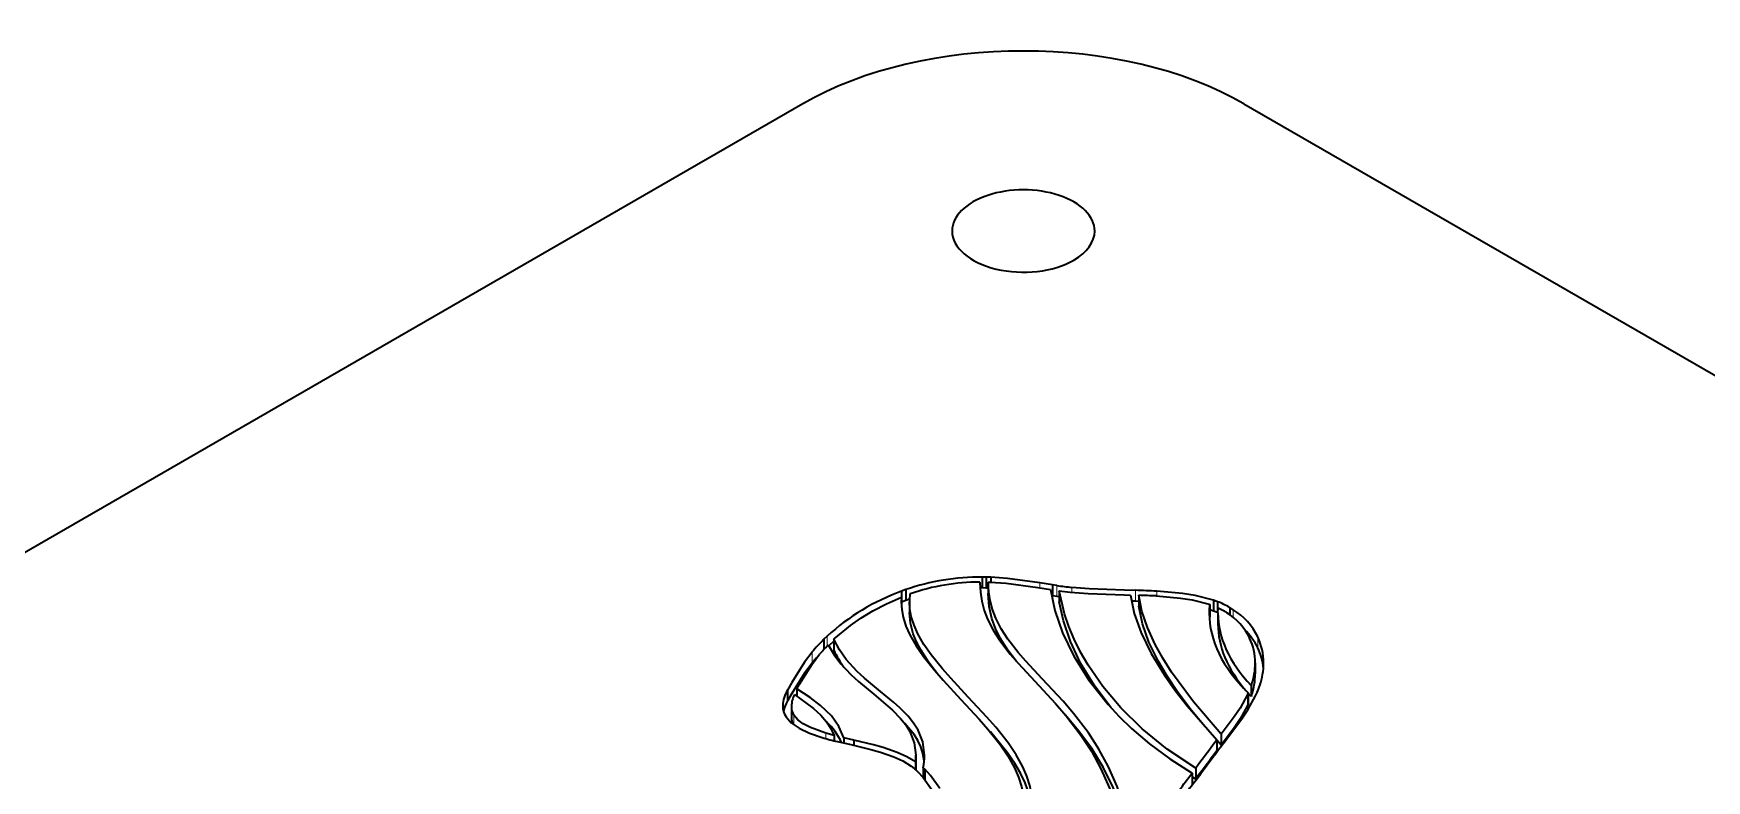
# Model space of a CAD drawing. Extents: x 317 to 941, y 143 to 776.
# Drawn here: x 755.18 to 792.73, y 759.18 to 775.95 of the extents above; entities that cross this region are included whole.
import ezdxf

# ---------------------------------------------------------------- set-up
doc = ezdxf.new("R2010")
doc.units = 0

msp = doc.modelspace()

# ---------------------------------------------------------------- linework, layer by layer
at = {"color": 7, "lineweight": 35}
for p, q in [((772.445, 774.372), (732.847, 751.51)), ((782.344, 774.372), (821.942, 751.51))]:
    msp.add_line(p, q, dxfattribs=at)
at = {"color": 7, "lineweight": 35, "ltscale": 0.002353}
for p, q in [((776.562, 763.743), (776.468, 763.745)), ((776.562, 763.498), (776.468, 763.5))]:
    msp.add_line(p, q, dxfattribs=at)
at = {"color": 7, "lineweight": 35, "ltscale": 0.006123}
for p, q in [((776.468, 763.745), (776.468, 763.5)), ((776.562, 763.743), (776.562, 763.498)), ((774.661, 763.428), (774.661, 763.183)), ((778.047, 763.569), (778.047, 763.324)), ((778.199, 763.437), (778.199, 763.192)), ((779.985, 763.335), (779.985, 763.09)), ((774.836, 763.192), (774.836, 762.947)), ((781.662, 763.226), (781.662, 762.981)), ((781.754, 763.192), (781.754, 762.947)), ((782.597, 761.816), (782.597, 761.571)), ((772.099, 761.208), (772.099, 760.964)), ((782.442, 761.142), (782.442, 760.897)), ((782.508, 761.308), (782.508, 761.063)), ((781.737, 760.088), (781.737, 759.843)), ((781.834, 760.217), (781.834, 759.972)), ((775.183, 759.431), (775.183, 759.186)), ((781.179, 759.343), (781.179, 759.098)), ((781.262, 759.453), (781.262, 759.208))]:
    msp.add_line(p, q, dxfattribs=at)
at = {"color": 7, "lineweight": 35, "ltscale": 0.002502}
msp.add_line((776.662, 763.741), (776.562, 763.743), dxfattribs=at)
at = {"color": 7, "lineweight": 35, "ltscale": 0.002731}
msp.add_line((776.662, 763.741), (776.662, 763.631), dxfattribs=at)
at = {"color": 7, "lineweight": 35, "ltscale": 0.002603}
msp.add_line((774.759, 763.463), (774.661, 763.428), dxfattribs=at)
at = {"color": 7, "lineweight": 35, "ltscale": 0.006125}
for p, q in [((774.759, 763.463), (774.759, 763.218)), ((776.607, 763.617), (776.607, 763.372)), ((781.575, 763.13), (781.575, 762.885)), ((781.761, 762.939), (781.761, 762.694)), ((773.143, 762.35), (773.143, 762.105)), ((772.189, 760.841), (772.189, 760.596)), ((774.982, 759.745), (774.982, 759.5))]:
    msp.add_line(p, q, dxfattribs=at)
at = {"color": 7, "lineweight": 35, "ltscale": 0.00022489}
msp.add_line((774.848, 763.367), (774.857, 763.37), dxfattribs=at)
at = {"color": 7, "lineweight": 35, "ltscale": 0.000369266}
msp.add_line((776.418, 763.632), (776.418, 763.618), dxfattribs=at)
at = {"color": 7, "lineweight": 35, "ltscale": 0.000520325}
msp.add_line((776.418, 763.632), (776.418, 763.612), dxfattribs=at)
at = {"color": 7, "lineweight": 35, "ltscale": 0.00125}
msp.add_line((776.468, 763.5), (776.418, 763.5), dxfattribs=at)
at = {"color": 7, "lineweight": 35, "ltscale": 0.001122}
msp.add_line((776.607, 763.497), (776.562, 763.498), dxfattribs=at)
at = {"color": 7, "lineweight": 35, "ltscale": 0.001061}
msp.add_line((776.607, 763.633), (776.649, 763.632), dxfattribs=at)
at = {"color": 7, "lineweight": 35, "ltscale": 0.000402835}
msp.add_line((776.607, 763.617), (776.607, 763.633), dxfattribs=at)
at = {"color": 7, "lineweight": 35, "ltscale": 0.007199}
msp.add_line((777.717, 763.507), (778.002, 763.464), dxfattribs=at)
at = {"color": 7, "lineweight": 35, "ltscale": 0.007125}
msp.add_line((778.047, 763.569), (777.766, 763.612), dxfattribs=at)
at = {"color": 7, "lineweight": 13, "ltscale": 0.002815}
msp.add_line((777.766, 763.612), (777.766, 763.499), dxfattribs=at)
at = {"color": 7, "lineweight": 35, "ltscale": 6.13396e-05}
msp.add_line((778.002, 763.464), (778.004, 763.463), dxfattribs=at)
at = {"color": 7, "lineweight": 35, "ltscale": 0.000542939}
msp.add_line((778.047, 763.324), (778.026, 763.327), dxfattribs=at)
at = {"color": 7, "lineweight": 35, "ltscale": 0.002397}
for p, q in [((778.142, 763.556), (778.047, 763.569)), ((778.142, 763.311), (778.047, 763.324))]:
    msp.add_line(p, q, dxfattribs=at)
at = {"color": 7, "lineweight": 13, "ltscale": 0.006123}
for p, q in [((778.142, 763.556), (778.142, 763.311)), ((779.911, 763.446), (779.911, 763.201)), ((782.654, 762.4), (782.654, 762.155)), ((772.652, 762.057), (772.652, 761.812)), ((782.424, 761.107), (782.424, 760.862)), ((782.517, 761.332), (782.517, 761.088)), ((781.729, 760.077), (781.729, 759.832))]:
    msp.add_line(p, q, dxfattribs=at)
at = {"color": 7, "lineweight": 35, "ltscale": 0.00142}
msp.add_line((778.199, 763.303), (778.142, 763.311), dxfattribs=at)
at = {"color": 7, "lineweight": 35, "ltscale": 0.00625}
msp.add_line((778.199, 763.437), (778.447, 763.406), dxfattribs=at)
at = {"color": 7, "lineweight": 13, "ltscale": 0.002756}
msp.add_line((778.48, 763.513), (778.48, 763.403), dxfattribs=at)
at = {"color": 7, "lineweight": 35, "ltscale": 0.003547}
msp.add_line((779.654, 763.344), (779.796, 763.341), dxfattribs=at)
at = {"color": 7, "lineweight": 35, "ltscale": 0.00624}
msp.add_line((779.911, 763.446), (779.662, 763.453), dxfattribs=at)
at = {"color": 7, "lineweight": 13, "ltscale": 0.002722}
msp.add_line((780.39, 763.428), (780.39, 763.319), dxfattribs=at)
at = {"color": 7, "lineweight": 35, "ltscale": 0.002536}
msp.add_line((774.658, 763.291), (774.654, 763.19), dxfattribs=at)
at = {"color": 7, "lineweight": 35, "ltscale": 0.004955}
msp.add_line((774.658, 763.291), (774.658, 763.093), dxfattribs=at)
at = {"color": 7, "lineweight": 35, "ltscale": 0.002602}
msp.add_line((774.759, 763.218), (774.661, 763.183), dxfattribs=at)
at = {"color": 7, "lineweight": 35, "ltscale": 0.002068}
msp.add_line((774.838, 763.245), (774.759, 763.218), dxfattribs=at)
at = {"color": 7, "lineweight": 35, "ltscale": 0.002386}
msp.add_line((779.911, 763.201), (779.816, 763.204), dxfattribs=at)
at = {"color": 7, "lineweight": 35, "ltscale": 0.001858}
msp.add_line((779.986, 763.199), (779.911, 763.201), dxfattribs=at)
at = {"color": 7, "lineweight": 35, "ltscale": 0.000318613}
msp.add_line((781.563, 763.134), (781.575, 763.13), dxfattribs=at)
at = {"color": 7, "lineweight": 35, "ltscale": 0.002294}
msp.add_line((781.662, 762.981), (781.575, 763.01), dxfattribs=at)
at = {"color": 7, "lineweight": 35, "ltscale": 0.002454}
for p, q in [((781.754, 763.192), (781.662, 763.226)), ((781.754, 762.947), (781.662, 762.981))]:
    msp.add_line(p, q, dxfattribs=at)
at = {"color": 7, "lineweight": 35, "ltscale": 0.002705}
msp.add_line((781.761, 762.939), (781.764, 763.047), dxfattribs=at)
at = {"color": 7, "lineweight": 35, "ltscale": 0.000134589}
msp.add_line((782.027, 763.061), (782.022, 763.063), dxfattribs=at)
at = {"color": 7, "lineweight": 13, "ltscale": 0.004074}
msp.add_line((782.022, 763.063), (782.022, 762.901), dxfattribs=at)
at = {"color": 7, "lineweight": 35, "ltscale": 0.002301}
msp.add_line((782.105, 763.012), (782.027, 763.061), dxfattribs=at)
at = {"color": 7, "lineweight": 35, "ltscale": 0.004082}
msp.add_line((782.027, 763.061), (782.027, 762.897), dxfattribs=at)
at = {"color": 7, "lineweight": 13, "ltscale": 0.004379}
msp.add_line((782.105, 763.012), (782.105, 762.837), dxfattribs=at)
at = {"color": 7, "lineweight": 35, "ltscale": 0.001782}
msp.add_line((781.575, 762.885), (781.569, 762.813), dxfattribs=at)
at = {"color": 7, "lineweight": 35, "ltscale": 0.002422}
msp.add_line((772.99, 762.414), (772.92, 762.348), dxfattribs=at)
at = {"color": 7, "lineweight": 35, "ltscale": 0.00567}
msp.add_line((772.92, 762.348), (772.92, 762.121), dxfattribs=at)
at = {"color": 7, "lineweight": 35, "ltscale": 0.005653}
msp.add_line((772.92, 762.347), (772.92, 762.121), dxfattribs=at)
at = {"color": 7, "lineweight": 13, "ltscale": 0.005486}
msp.add_line((772.99, 762.414), (772.99, 762.195), dxfattribs=at)
at = {"color": 7, "lineweight": 35, "ltscale": 0.003891}
msp.add_line((773.143, 762.306), (773.026, 762.203), dxfattribs=at)
at = {"color": 7, "lineweight": 35, "ltscale": 0.000257982}
msp.add_line((773.143, 762.35), (773.151, 762.357), dxfattribs=at)
at = {"color": 7, "lineweight": 35, "ltscale": 0.004817}
for p, q in [((772.196, 761.375), (772.099, 761.208)), ((772.196, 761.13), (772.099, 760.964))]:
    msp.add_line(p, q, dxfattribs=at)
at = {"color": 7, "lineweight": 35, "ltscale": 0.002943}
msp.add_line((772.314, 761.238), (772.373, 761.34), dxfattribs=at)
at = {"color": 7, "lineweight": 35, "ltscale": 0.004156}
msp.add_line((772.314, 761.238), (772.314, 761.072), dxfattribs=at)
at = {"color": 7, "lineweight": 35, "ltscale": 0.000986153}
for p, q in [((782.442, 761.142), (782.424, 761.107)), ((782.442, 760.897), (782.424, 760.862))]:
    msp.add_line(p, q, dxfattribs=at)
at = {"color": 7, "lineweight": 35, "ltscale": 0.002443}
msp.add_line((782.508, 761.063), (782.442, 761.135), dxfattribs=at)
at = {"color": 7, "lineweight": 35, "ltscale": 0.000652222}
for p, q in [((782.517, 761.332), (782.508, 761.308)), ((782.517, 761.088), (782.508, 761.063))]:
    msp.add_line(p, q, dxfattribs=at)
at = {"color": 7, "lineweight": 35, "ltscale": 0.00206}
msp.add_line((782.606, 761.078), (782.641, 761.152), dxfattribs=at)
at = {"color": 7, "lineweight": 13, "ltscale": 0.005424}
msp.add_line((772.246, 760.644), (772.246, 760.427), dxfattribs=at)
at = {"color": 7, "lineweight": 35, "ltscale": 0.004837}
msp.add_line((773.15, 760.19), (772.963, 760.239), dxfattribs=at)
at = {"color": 7, "lineweight": 13, "ltscale": 0.003032}
msp.add_line((772.963, 760.239), (772.963, 760.118), dxfattribs=at)
at = {"color": 7, "lineweight": 35, "ltscale": 0.003027}
msp.add_line((773.15, 760.19), (773.15, 760.069), dxfattribs=at)
at = {"color": 7, "lineweight": 35, "ltscale": 0.007605}
msp.add_line((773.225, 760.051), (773.521, 759.982), dxfattribs=at)
at = {"color": 7, "lineweight": 35, "ltscale": 0.005743}
msp.add_line((773.591, 760.083), (773.367, 760.135), dxfattribs=at)
at = {"color": 7, "lineweight": 35, "ltscale": 0.002934}
msp.add_line((773.367, 760.135), (773.367, 760.018), dxfattribs=at)
at = {"color": 7, "lineweight": 35, "ltscale": 0.002917}
msp.add_line((773.591, 760.083), (773.591, 759.966), dxfattribs=at)
at = {"color": 7, "lineweight": 35, "ltscale": 0.000348228}
for p, q in [((781.737, 760.088), (781.729, 760.077)), ((781.737, 759.843), (781.729, 759.832))]:
    msp.add_line(p, q, dxfattribs=at)
at = {"color": 7, "lineweight": 35, "ltscale": 0.003611}
msp.add_line((781.834, 759.972), (781.737, 760.079), dxfattribs=at)
at = {"color": 7, "lineweight": 35, "ltscale": 0.00411}
msp.add_line((781.901, 760.034), (782, 760.165), dxfattribs=at)
at = {"color": 7, "lineweight": 35, "ltscale": 0.004422}
msp.add_line((774.973, 759.595), (774.973, 759.419), dxfattribs=at)
at = {"color": 7, "lineweight": 35, "ltscale": 0.002217}
msp.add_line((774.874, 759.5), (774.944, 759.446), dxfattribs=at)
at = {"color": 7, "lineweight": 35, "ltscale": 0.002675}
msp.add_line((774.944, 759.446), (775.023, 759.374), dxfattribs=at)
at = {"color": 7, "lineweight": 35, "ltscale": 0.002162}
msp.add_line((774.982, 759.5), (774.979, 759.413), dxfattribs=at)
at = {"color": 7, "lineweight": 35, "ltscale": 0.001243}
msp.add_line((775.183, 759.431), (775.146, 759.464), dxfattribs=at)
at = {"color": 7, "lineweight": 35, "ltscale": 0.00563}
msp.add_line((775.146, 759.464), (775.146, 759.239), dxfattribs=at)
at = {"color": 7, "lineweight": 35, "ltscale": 0.002421}
msp.add_line((781.262, 759.208), (781.179, 759.259), dxfattribs=at)
at = {"color": 7, "lineweight": 35, "ltscale": 0.00168}
msp.add_line((781.352, 759.3), (781.392, 759.353), dxfattribs=at)
at = {"color": 7, "lineweight": 35}
for points in [[(777.766, 763.612), (777.038, 763.712), (776.662, 763.741)], [(776.418, 763.618), (776.429, 763.406), (776.46, 763.204), (776.515, 762.996), (776.591, 762.797), (776.715, 762.553), (776.865, 762.317), (777.1, 762.013), (777.275, 761.812), (777.653, 761.405)], [(777.818, 761.457), (777.447, 761.856), (777.276, 762.053), (777.045, 762.351), (776.898, 762.581), (776.776, 762.82), (776.701, 763.016), (776.647, 763.221), (776.617, 763.414), (776.607, 763.617)], [(777.242, 761.849), (777.045, 762.107), (776.877, 762.373), (776.77, 762.588), (776.688, 762.812), (776.628, 763.083), (776.607, 763.372)], [(776.649, 763.632), (777.009, 763.605), (777.717, 763.507)], [(778.004, 763.463), (778.102, 762.997), (778.274, 762.496), (778.528, 761.969), (778.867, 761.428), (779.297, 760.884), (779.547, 760.614), (779.822, 760.348), (780.228, 760), (780.68, 759.664), (781.179, 759.343)], [(781.262, 759.453), (780.618, 759.884), (780.059, 760.338), (779.579, 760.809), (779.176, 761.288), (778.846, 761.767), (778.676, 762.061), (778.533, 762.351), (778.413, 762.638), (778.317, 762.917), (778.199, 763.437)], [(778.447, 763.406), (778.85, 763.374), (779.654, 763.344)], [(779.662, 763.453), (778.872, 763.482), (778.48, 763.513)], [(779.796, 763.341), (779.879, 762.926), (780.034, 762.49), (780.26, 762.03), (780.56, 761.543), (780.803, 761.201), (781.079, 760.846), (781.737, 760.088)], [(781.834, 760.217), (781.212, 760.942), (780.719, 761.609), (780.521, 761.924), (780.353, 762.227), (780.177, 762.613), (780.055, 762.982), (779.985, 763.335)], [(780.372, 763.32), (780.917, 763.274), (781.184, 763.233), (781.563, 763.134)], [(781.662, 763.226), (781.252, 763.334), (780.966, 763.379), (780.39, 763.428)], [(773.151, 762.357), (773.515, 762.66), (773.749, 762.823), (774.017, 762.986), (774.32, 763.144), (774.658, 763.291)], [(774.654, 763.19), (774.665, 763.015), (774.698, 762.843), (774.76, 762.644), (774.847, 762.446), (774.985, 762.204), (775.15, 761.964), (775.405, 761.644), (775.592, 761.43), (775.992, 760.999)], [(776.158, 761.051), (775.764, 761.475), (775.579, 761.685), (775.327, 761.998), (775.164, 762.234), (775.028, 762.47), (774.941, 762.665), (774.878, 762.861), (774.847, 763.026), (774.836, 763.192)], [(775.493, 761.543), (775.273, 761.826), (775.09, 762.111), (774.996, 762.291), (774.922, 762.472), (774.858, 762.708), (774.836, 762.947)], [(779.36, 760.813), (778.98, 761.315), (778.678, 761.813), (778.45, 762.298), (778.292, 762.761), (778.199, 763.192)], [(781.469, 760.386), (781.14, 760.787), (780.853, 761.171), (780.62, 761.518), (780.423, 761.85), (780.211, 762.285), (780.066, 762.697), (779.985, 763.09)], [(773.017, 762.222), (773.147, 762), (773.299, 761.797), (773.529, 761.551), (773.694, 761.399), (774.037, 761.112)], [(774.19, 761.175), (773.829, 761.475), (773.657, 761.635), (773.42, 761.895), (773.268, 762.111), (773.143, 762.35)], [(772.652, 762.057), (772.484, 761.834), (772.196, 761.375)], [(772.652, 761.812), (772.484, 761.589), (772.196, 761.13)], [(772.373, 761.34), (772.657, 761.792), (772.821, 762.01)], [(779.784, 758.031), (779.66, 758.563), (779.499, 759.046), (779.308, 759.484), (779.091, 759.881), (778.855, 760.245), (778.518, 760.684), (778.285, 760.955), (777.818, 761.457)], [(772.256, 761.11), (772.688, 760.795), (772.849, 760.645), (772.977, 760.496), (773.075, 760.347), (773.15, 760.19)], [(773.367, 760.135), (773.255, 760.391), (773.085, 760.628), (772.844, 760.861), (772.606, 761.043), (772.314, 761.238)], [(774.037, 761.112), (774.459, 760.754), (774.639, 760.57), (774.755, 760.426), (774.849, 760.274), (774.947, 760.025), (774.982, 759.745)], [(775.175, 759.744), (775.137, 760.042), (775.032, 760.307), (774.931, 760.468), (774.809, 760.62), (774.621, 760.811), (774.483, 760.934), (774.19, 761.175)], [(777.653, 761.405), (778.118, 760.905), (778.349, 760.636), (778.685, 760.198), (778.92, 759.837), (779.134, 759.44), (779.324, 759.004), (779.482, 758.523), (779.603, 757.991)], [(782.424, 761.107), (782.256, 760.804), (782.123, 760.605), (781.834, 760.217)], [(782, 760.165), (782.296, 760.562), (782.432, 760.766), (782.606, 761.078)], [(775.992, 760.999), (776.403, 760.555), (776.6, 760.33), (776.871, 759.989), (777.049, 759.728), (777.197, 759.463), (777.288, 759.255), (777.355, 759.043), (777.395, 758.841), (777.409, 758.635)], [(777.597, 758.638), (777.583, 758.852), (777.542, 759.062), (777.474, 759.276), (777.382, 759.486), (777.232, 759.757), (777.051, 760.023), (776.776, 760.371), (776.576, 760.599), (776.158, 761.051)], [(782.424, 760.862), (782.256, 760.559), (782.123, 760.36), (781.834, 759.972)], [(772.069, 760.606), (772.187, 760.474), (772.362, 760.352), (772.593, 760.24), (772.878, 760.142)], [(772.963, 760.239), (772.618, 760.365), (772.454, 760.453), (772.335, 760.542), (772.246, 760.644)], [(775.169, 759.619), (775.141, 759.781), (775.092, 759.932), (775.025, 760.074), (774.941, 760.208), (774.732, 760.457)], [(779.76, 757.906), (779.608, 758.492), (779.411, 759.017), (779.183, 759.477), (778.928, 759.893), (778.641, 760.286), (778.341, 760.646)], [(773.521, 759.982), (773.972, 759.874), (774.185, 759.815), (774.485, 759.71), (774.69, 759.615), (774.874, 759.5)], [(774.973, 759.595), (774.776, 759.712), (774.559, 759.809), (774.249, 759.916), (774.033, 759.977), (773.591, 760.083)], [(777.593, 758.516), (777.54, 758.824), (777.436, 759.124), (777.33, 759.342), (777.203, 759.557), (777.037, 759.797), (776.653, 760.268)], [(775.023, 759.374), (775.145, 759.241), (775.346, 758.961)], [(775.522, 758.999), (775.312, 759.29), (775.183, 759.431)]]:
    msp.add_lwpolyline(points, dxfattribs=at)
for centre, radius, start, end in [((776.439, 758.599), 5.146, 89.6769, 109.0454), ((776.349, 758.752), 4.97, 109.8476, 132.5319), ((776.087, 763.192), 1.251, 171.9419, 180.0108), ((776.426, 758.793), 4.839, 90.1001, 108.9255), ((779.491, 772.914), 9.455, 261.8029, 263.8653), ((779.441, 745.201), 18.252, 87.0187, 88.5221), ((779.574, 747.583), 15.757, 87.0967, 88.5038), ((783.524, 762.935), 1.959, 174.3128, 179.9877), ((781.026, 761.328), 2.001, 60.1217, 68.6409), ((781.207, 761.714), 1.444, 61.8362, 67.318), ((781.669, 762.554), 0.486, 52.7044, 63.0791), ((781.226, 761.766), 1.387, 25.887, 57.8725), ((781.312, 761.746), 1.493, 25.9769, 57.9368), ((781.37, 761.544), 1.422, 25.4679, 45.9118), ((775.44, 759.748), 3.621, 134.1292, 140.3838), ((775.598, 759.637), 3.653, 134.955, 139.4756), ((781.313, 761.819), 1.284, 359.8639, 25.4603), ((781.432, 761.817), 1.354, 359.9138, 25.5193), ((775.213, 759.703), 3.318, 137.1909, 140.5392), ((774.933, 762.887), 1.953, 203.6115, 216.7106), ((781.031, 761.83), 1.567, 341.471, 359.4639), ((781.432, 761.572), 1.354, 5.0683, 25.5187), ((781.169, 761.829), 1.617, 341.3872, 359.4953), ((781.031, 761.585), 1.567, 341.471, 359.4639), ((772.741, 760.823), 0.748, 148.9855, 177.3525), ((772.856, 760.813), 0.668, 153.6866, 177.6491), ((780.828, 761.925), 1.971, 336.904, 341.8908), ((772.446, 760.856), 0.452, 179.8477, 213.6107), ((772.887, 760.518), 0.905, 150.5514, 165.8972), ((772.539, 760.836), 0.351, 179.1624, 213.0675), ((772.546, 760.592), 0.358, 179.3652, 203.8148), ((771.967, 759.411), 1.482, 24.7149, 47.0716), ((774.959, 767.359), 7.512, 253.9117, 256.6482), ((841.479, 714.854), 74.935, 142.87907, 143.4752), ((845.334, 712.047), 79.538, 142.8926, 143.50486), ((773.68, 759.747), 1.303, 353.3298, 359.9114), ((773.75, 759.75), 1.425, 348.4234, 359.7282), ((841.479, 714.609), 74.935, 142.87907, 143.4752), ((757.686, 776.708), 29.214, 321.6346, 323.5298), ((755.352, 778.576), 32.365, 321.7316, 323.4468)]:
    msp.add_arc(centre, radius, start, end, dxfattribs=at)
for centre, major_axis, ratio, start_param, end_param in [((777.395, 771.514), (7, 0), 0.57735, 0.785398, 2.356194), ((777.395, 771.514), (1.6, 0), 0.57735, 6.283185, 9.424778), ((777.395, 771.514), (1.6, 0), 0.57735, 3.141593, 5.497787), ((777.395, 771.514), (1.6, 0), 0.57735, 5.497787, 6.283185), ((811.832, 764.178), (30.265, 1.327), 0.252637, 3.130519, 3.371703), ((813.028, 763.994), (31.266, 1.122), 0.243488, 3.132857, 3.351829), ((813.064, 763.751), (31.302, 1.124), 0.243348, 3.132856, 3.333462)]:
    msp.add_ellipse(centre, major_axis=major_axis, ratio=ratio, start_param=start_param, end_param=end_param, dxfattribs=at)

doc.saveas('drawing.dxf')
